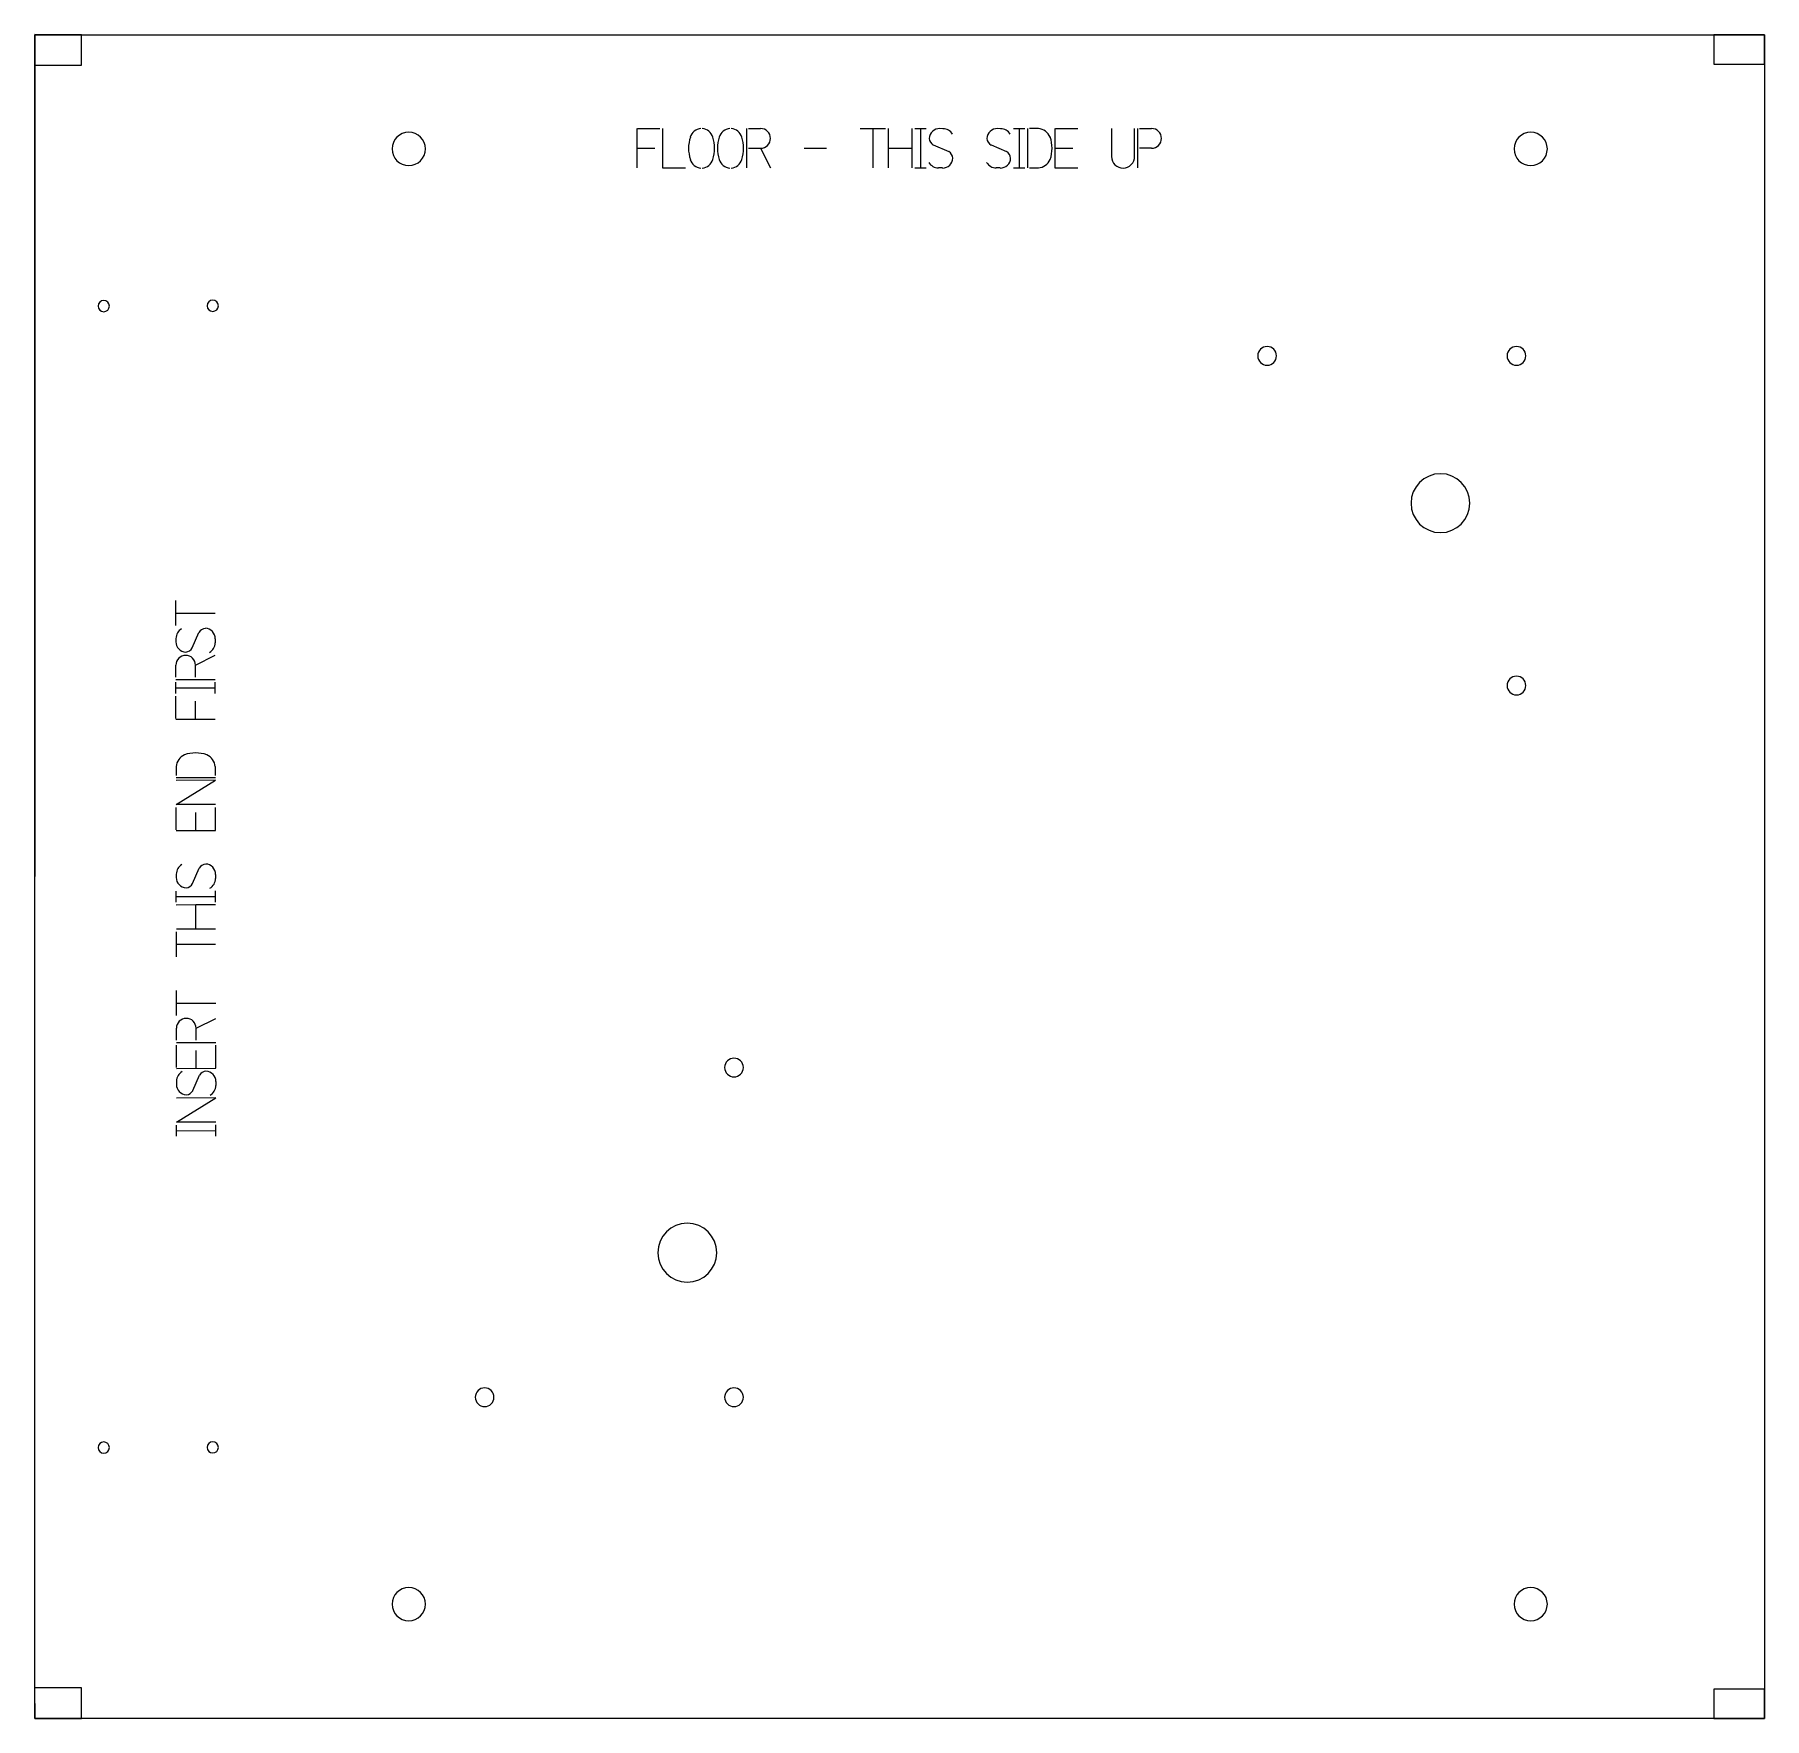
# Model space of a CAD drawing. Extents: x 0 to 18.5, y 0 to 18.
import ezdxf

# ---------------------------------------------------------------- set-up
doc = ezdxf.new("R2010")
doc.units = 0
doc.layers.get('0').update_dxf_attribs({"linetype": 'CONTINUOUS'})
doc.layers.add('1', color=7, linetype='CONTINUOUS')
doc.layers.add('6', color=7, linetype='CONTINUOUS')

msp = doc.modelspace()

# ---------------------------------------------------------------- linework, layer by layer
at = {"color": 0, "linetype": 'CONTINUOUS'}
for centre, start, end in [((15.031, 12.995), 90, 270), ((15.031, 12.995), 270, 90), ((6.975, 4.981), 90, 270), ((6.975, 4.981), 270, 90)]:
    msp.add_arc(centre, 0.315, start, end, dxfattribs=at)
at = {"layer": '1', "color": 1, "linetype": 'CONTINUOUS'}
for p, q in [((0.496, 18.004), (-0.004, 18.005)), ((-0.004, 18.005), (-0.004, 17.679)), ((-0.004, 0.003), (-0.004, 18.003)), ((-0.004, 18.003), (18.496, 18.003)), ((-0.004, 18.003), (-0.004, 9.003)), ((0.496, 17.678), (0.496, 18.004)), ((18.496, 18.002), (17.956, 18.001)), ((17.956, 18.001), (17.956, 17.689)), ((18.496, 18.003), (18.496, 0.003)), ((18.496, 17.69), (18.496, 18.002)), ((-0.004, 17.679), (0.496, 17.678)), ((17.956, 17.689), (18.496, 17.69)), ((0.495, 0.329), (-0.005, 0.329)), ((-0.005, 0.329), (-0.004, 0.003)), ((0.496, 0.003), (0.495, 0.329)), ((18.495, 0.315), (17.955, 0.315)), ((17.955, 0.315), (17.956, 0.003)), ((18.496, 0.003), (18.495, 0.315)), ((18.496, 0.003), (-0.004, 0.003)), ((-0.004, 0.003), (0.496, 0.003)), ((17.956, 0.003), (18.496, 0.003))]:
    msp.add_line(p, q, dxfattribs=at)
for centre, radius, start, end in [((3.996, 16.782), 0.178, 90, 270), ((3.996, 16.782), 0.178, 270, 90), ((15.996, 16.782), 0.178, 90, 270), ((15.996, 16.782), 0.178, 270, 90), ((0.735, 15.102), 0.06, 90, 270), ((0.735, 15.102), 0.06, 270, 90), ((1.9, 15.105), 0.06, 90, 270), ((1.9, 15.105), 0.06, 270, 90), ((13.177, 14.57), 0.1, 90, 270), ((13.177, 14.57), 0.1, 270, 90), ((15.844, 14.57), 0.1, 90, 270), ((15.844, 14.57), 0.1, 270, 90), ((15.844, 11.045), 0.1, 90, 270), ((15.844, 11.045), 0.1, 270, 90), ((7.475, 6.961), 0.1, 90, 270), ((7.475, 6.961), 0.1, 270, 90), ((4.808, 3.436), 0.1, 90, 270), ((4.808, 3.436), 0.1, 270, 90), ((7.475, 3.436), 0.1, 90, 270), ((7.475, 3.436), 0.1, 270, 90), ((1.9, 2.9), 0.06, 90, 270), ((1.9, 2.9), 0.06, 270, 90), ((0.735, 2.898), 0.06, 90, 270), ((0.735, 2.898), 0.06, 270, 90), ((3.996, 1.224), 0.178, 90, 270), ((3.996, 1.224), 0.178, 270, 90), ((15.996, 1.224), 0.178, 90, 270), ((15.996, 1.224), 0.178, 270, 90)]:
    msp.add_arc(centre, radius, start, end, dxfattribs=at)
at = {"layer": '6', "color": 6, "linetype": 'CONTINUOUS'}
for p, q in [((6.436, 17), (6.436, 16.79)), ((6.443, 17), (6.682, 17)), ((6.712, 17), (6.712, 16.58)), ((7.608, 17), (7.608, 16.58)), ((7.63, 17), (7.76, 17)), ((8.825, 17), (8.96, 17)), ((8.96, 17), (8.96, 16.58)), ((8.96, 17), (9.094, 17)), ((9.124, 17), (9.124, 16.79)), ((9.379, 16.79), (9.379, 17)), ((9.409, 17), (9.469, 17)), ((9.469, 17), (9.529, 17)), ((9.469, 17), (9.469, 16.58)), ((9.709, 16.999), (9.675, 17)), ((10.326, 16.999), (10.292, 17)), ((10.464, 17), (10.524, 17)), ((10.524, 17), (10.584, 17)), ((10.524, 17), (10.524, 16.58)), ((10.614, 17), (10.614, 16.58)), ((10.731, 17), (10.636, 17)), ((10.907, 17), (10.907, 16.58)), ((10.914, 17), (10.914, 17)), ((10.914, 17), (11.153, 17)), ((11.513, 17), (11.513, 16.7)), ((11.759, 16.703), (11.759, 17)), ((11.789, 17), (11.789, 16.58)), ((11.812, 17), (11.942, 17)), ((6.436, 16.79), (6.436, 16.58)), ((6.436, 16.79), (6.628, 16.79)), ((7.63, 16.79), (7.76, 16.79)), ((7.76, 16.79), (7.865, 16.58)), ((8.225, 16.79), (8.465, 16.79)), ((9.124, 16.79), (9.124, 16.58)), ((9.124, 16.79), (9.379, 16.79)), ((9.379, 16.58), (9.379, 16.79)), ((9.607, 16.825), (9.772, 16.754)), ((10.224, 16.825), (10.39, 16.754)), ((10.907, 16.79), (11.099, 16.79)), ((11.942, 16.79), (11.812, 16.79)), ((6.712, 16.58), (6.958, 16.58)), ((9.409, 16.58), (9.469, 16.58)), ((9.469, 16.58), (9.529, 16.58)), ((9.705, 16.579), (9.662, 16.579)), ((10.322, 16.579), (10.279, 16.579)), ((10.464, 16.58), (10.524, 16.58)), ((10.524, 16.58), (10.584, 16.58)), ((10.636, 16.58), (10.731, 16.58)), ((10.907, 16.58), (11.153, 16.58)), ((1.506, 11.82), (1.505, 11.954)), ((1.506, 11.686), (1.506, 11.82)), ((1.506, 11.82), (1.926, 11.82)), ((1.507, 11.548), (1.506, 11.514)), ((1.681, 11.447), (1.752, 11.612)), ((1.927, 11.545), (1.927, 11.502)), ((1.716, 11.263), (1.926, 11.369)), ((1.507, 11.133), (1.506, 11.263)), ((1.507, 11.111), (1.927, 11.111)), ((1.717, 11.134), (1.716, 11.263)), ((1.507, 11.021), (1.507, 11.081)), ((1.507, 10.961), (1.507, 11.021)), ((1.507, 11.021), (1.927, 11.021)), ((1.507, 10.692), (1.507, 10.931)), ((1.927, 11.021), (1.927, 11.081)), ((1.927, 10.961), (1.927, 11.021)), ((1.717, 10.685), (1.717, 10.877)), ((1.507, 10.684), (1.717, 10.685)), ((1.717, 10.685), (1.927, 10.685)), ((1.508, 10.178), (1.508, 10.084)), ((1.928, 10.084), (1.928, 10.179)), ((1.508, 10.061), (1.928, 10.062)), ((1.928, 10.032), (1.508, 10.031)), ((1.509, 9.774), (1.928, 10.032)), ((1.929, 9.775), (1.509, 9.774)), ((1.509, 9.503), (1.509, 9.742)), ((1.719, 9.496), (1.719, 9.689)), ((1.929, 9.497), (1.929, 9.743)), ((1.509, 9.503), (1.509, 9.503)), ((1.509, 9.496), (1.929, 9.497)), ((1.685, 8.927), (1.756, 9.092)), ((1.51, 9.029), (1.51, 8.995)), ((1.931, 9.025), (1.93, 8.982)), ((1.51, 8.788), (1.51, 8.848)), ((1.51, 8.788), (1.93, 8.789)), ((1.51, 8.728), (1.51, 8.788)), ((1.72, 8.699), (1.51, 8.698)), ((1.721, 8.444), (1.72, 8.699)), ((1.93, 8.699), (1.72, 8.699)), ((1.93, 8.789), (1.93, 8.849)), ((1.93, 8.729), (1.93, 8.789)), ((1.511, 8.443), (1.721, 8.444)), ((1.511, 8.279), (1.511, 8.413)), ((1.721, 8.444), (1.931, 8.444)), ((1.511, 8.279), (1.931, 8.28)), ((1.511, 8.145), (1.511, 8.279)), ((1.512, 7.651), (1.511, 7.785)), ((1.512, 7.516), (1.512, 7.651)), ((1.512, 7.651), (1.932, 7.651)), ((1.722, 7.382), (1.932, 7.487)), ((1.512, 7.252), (1.512, 7.381)), ((1.512, 7.229), (1.932, 7.23)), ((1.722, 7.252), (1.722, 7.382)), ((1.513, 6.96), (1.512, 7.199)), ((1.723, 6.953), (1.722, 7.145)), ((1.933, 6.953), (1.932, 7.2)), ((1.513, 6.96), (1.513, 6.96)), ((1.513, 6.952), (1.933, 6.953)), ((1.688, 6.714), (1.759, 6.879)), ((1.513, 6.815), (1.513, 6.781)), ((1.934, 6.812), (1.933, 6.769)), ((1.513, 6.378), (1.933, 6.636)), ((1.933, 6.636), (1.513, 6.635)), ((1.933, 6.378), (1.513, 6.378)), ((1.514, 6.286), (1.514, 6.346)), ((1.934, 6.287), (1.934, 6.347)), ((1.514, 6.286), (1.934, 6.287)), ((1.514, 6.226), (1.514, 6.286)), ((1.934, 6.227), (1.934, 6.287))]:
    msp.add_line(p, q, dxfattribs=at)
for centre, radius, start, end in [((7.363, 16.789), 0.374, 161.2941, 198.7059), ((7.128, 16.875), 0.125, 93.4425, 164.098), ((7.128, 16.875), 0.125, 15.9021, 86.5576), ((6.894, 16.789), 0.374, 341.2941, 18.7059), ((7.672, 16.789), 0.374, 161.2941, 198.7059), ((7.438, 16.875), 0.125, 93.4425, 164.098), ((7.438, 16.875), 0.125, 15.9021, 86.5576), ((7.204, 16.789), 0.374, 341.2941, 18.7059), ((7.76, 16.895), 0.105, 359.9956, 90), ((7.76, 16.895), 0.105, 269.9912, 359.9956), ((9.674, 16.889), 0.111, 89.2985, 177.3507), ((9.653, 16.902), 0.0903, 185.1823, 239.3448), ((9.708, 16.878), 0.121, 30.522, 89.2985), ((10.291, 16.889), 0.111, 89.2985, 177.3507), ((10.27, 16.902), 0.0903, 185.1823, 239.3448), ((10.325, 16.878), 0.121, 30.522, 89.2985), ((10.716, 16.846), 0.154, 24.3869, 84.6175), ((10.503, 16.79), 0.374, 341.2941, 18.7059), ((11.942, 16.895), 0.105, 359.9956, 90), ((11.942, 16.895), 0.105, 269.9912, 359.9956), ((7.128, 16.703), 0.125, 195.9021, 266.5576), ((7.128, 16.703), 0.125, 273.4425, 344.098), ((7.438, 16.703), 0.125, 195.9021, 266.5576), ((7.438, 16.703), 0.125, 273.4425, 344.098), ((9.706, 16.689), 0.111, 269.4411, 357.3507), ((9.726, 16.676), 0.0903, 5.1822, 59.3448), ((10.323, 16.689), 0.111, 269.4411, 357.3507), ((10.344, 16.676), 0.0903, 5.1822, 59.3448), ((10.716, 16.733), 0.154, 275.3825, 335.6132), ((11.636, 16.7), 0.123, 180.1397, 270.6987), ((11.636, 16.7), 0.123, 270.6987, 1.2577), ((9.663, 16.7), 0.121, 210.522, 269.4411), ((10.281, 16.7), 0.121, 210.522, 269.4411), ((1.83, 11.566), 0.0903, 95.2642, 149.4268), ((1.816, 11.546), 0.111, 359.523, 87.4326), ((1.617, 11.513), 0.111, 179.3804, 267.4327), ((1.628, 11.547), 0.121, 120.604, 179.3804), ((1.805, 11.503), 0.121, 300.6039, 359.523), ((1.611, 11.263), 0.105, 90.0776, 180.082), ((1.611, 11.263), 0.105, 0.0732, 90.0776), ((1.603, 11.493), 0.0903, 275.2642, 329.4267), ((1.662, 10.164), 0.154, 114.4689, 174.6994), ((1.718, 9.951), 0.374, 71.3761, 108.7879), ((1.774, 10.164), 0.154, 5.4644, 65.6951), ((1.631, 9.027), 0.121, 120.604, 179.3804), ((1.833, 9.046), 0.0903, 95.2642, 149.4268), ((1.82, 9.026), 0.111, 359.523, 87.4326), ((1.62, 8.993), 0.111, 179.3804, 267.4327), ((1.607, 8.973), 0.0903, 275.2642, 329.4267), ((1.809, 8.983), 0.121, 300.6039, 359.523), ((1.617, 7.382), 0.105, 90.0776, 180.082), ((1.617, 7.382), 0.105, 0.0732, 90.0776), ((1.634, 6.814), 0.121, 120.604, 179.3804), ((1.836, 6.833), 0.0903, 95.2642, 149.4268), ((1.823, 6.812), 0.111, 359.523, 87.4326), ((1.623, 6.78), 0.111, 179.3804, 267.4327), ((1.61, 6.759), 0.0903, 275.2642, 329.4267), ((1.812, 6.77), 0.121, 300.6039, 359.523)]:
    msp.add_arc(centre, radius, start, end, dxfattribs=at)

doc.saveas('drawing.dxf')
